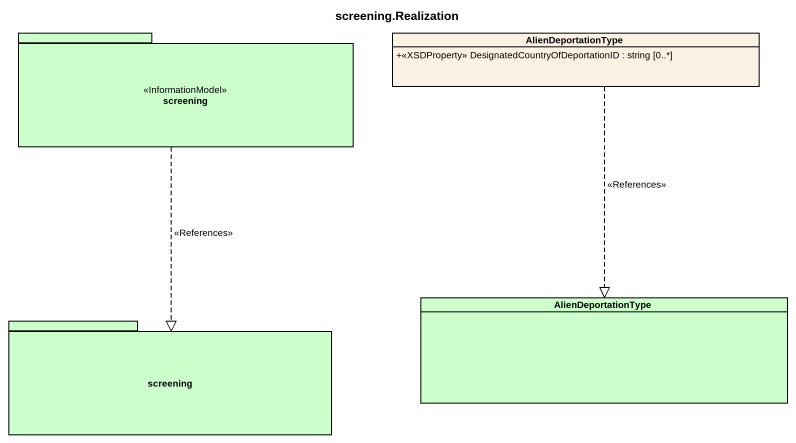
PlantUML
@startuml
title screening.Realization
hide circle
hide empty members
skinparam classAttributeIconSize 0
package screening <<InformationModel>> #CCFFCC {
}
class AlienDeportationType {
  +<<XSDProperty>> DesignatedCountryOfDeportationID : string [0..*]
}
package "screening" as screening_2 #CCFFCC {
}
class "AlienDeportationType" as AlienDeportationType_2 #CCFFCC
screening ..|> screening_2 : <<References>>
AlienDeportationType ..|> AlienDeportationType_2 : <<References>>
@enduml
